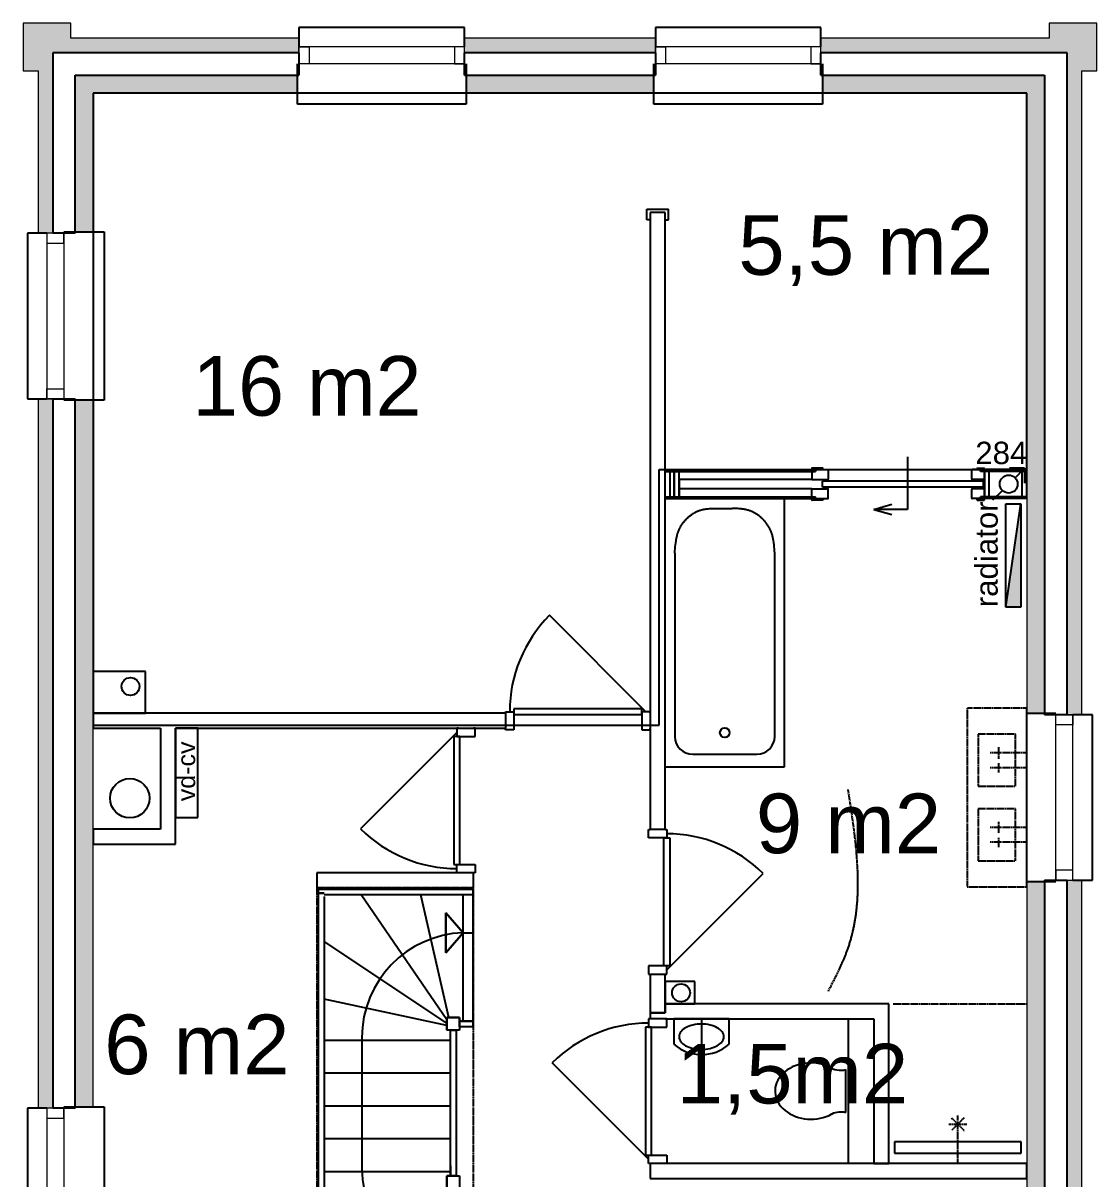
# Model space of a CAD drawing. Header units: millimetres. Extents: x 0 to 59350, y 0 to 29700.
# Drawn here: x 30046 to 31846, y 19600 to 21538 of the extents above; entities that cross this region are included whole.
import ezdxf

# ---------------------------------------------------------------- set-up
doc = ezdxf.new("R2010")
doc.units = ezdxf.units.MM
doc.linetypes.add('PUNKT2_S9', pattern=[1, 0, -1])
doc.linetypes.add('VERDECKT2_S2', pattern=[2.7, 2, -0.7])
doc.layers.add('LAYER1', color=1, linetype='Continuous', lineweight=18)
doc.layers.add('Standard', color=7, linetype='Continuous', lineweight=25)
for name, color, linetype in [('LAYER3', 1, 'Continuous'), ('LAYER4', 1, 'Continuous'), ('LAYER9', 1, 'Continuous')]:
    doc.layers.add(name, color=color, linetype=linetype)
doc.styles.add('ARIAL', font='arial.ttf')

msp = doc.modelspace()

# ---------------------------------------------------------------- hatches: boundary and pattern name
at = {"layer": 'Standard', "linetype": 'PUNKT2_S9', "lineweight": 18}
for points in [[(30046.1, 21538.3), (30046.1, 21458.3), (30071.1, 21458.3), (30071.1, 21538.3)], [(30126.1, 21538.3), (30071.1, 21538.3), (30071.1, 21513.3), (30126.1, 21513.3)], [(31821.1, 21538.3), (31766.1, 21538.3), (31766.1, 21513.3), (31821.1, 21513.3)], [(31846.1, 21458.3), (31846.1, 21538.3), (31821.1, 21538.3), (31821.1, 21458.3)]]:
    msp.add_hatch(color=59, dxfattribs=at).paths.add_polyline_path(points)
h = msp.add_hatch(color=59, dxfattribs=at)
h.paths.add_polyline_path([(30071.1, 20908.3), (30071.1, 19718.3), (30096.1, 19718.3), (30096.1, 20908.3)])
h.paths.add_polyline_path([(30071.1, 21513.3), (30071.1, 21185.8), (30096.1, 21185.8), (30096.1, 21513.3)])
h.paths.add_polyline_path([(30096.1, 18013.3), (30096.1, 18340.8), (30071.1, 18340.8), (30071.1, 18013.3)])
h.paths.add_polyline_path([(30071.1, 19440.8), (30071.1, 18618.3), (30096.1, 18618.3), (30096.1, 19440.8)])
h = msp.add_hatch(color=59, dxfattribs=at)
h.paths.add_polyline_path([(31821.1, 21513.3), (31383.6, 21513.3), (31383.6, 21488.3), (31796.1, 21488.3)])
h.paths.add_polyline_path([(30508.6, 21513.3), (30096.1, 21513.3), (30096.1, 21488.3), (30508.6, 21488.3)])
h.paths.add_polyline_path([(30786.1, 21488.3), (31106.1, 21488.3), (31106.1, 21513.3), (30786.1, 21513.3)])
h = msp.add_hatch(color=59, dxfattribs=at)
h.paths.add_polyline_path([(31821.1, 20378.3), (31821.1, 21513.3), (31796.1, 21488.3), (31796.1, 20378.3)])
h.paths.add_polyline_path([(31821.1, 19388.3), (31821.1, 20100.8), (31796.1, 20100.8), (31796.1, 19388.3)])
h.paths.add_polyline_path([(31821.1, 18340.8), (31796.1, 18340.8), (31796.1, 18038.3), (31821.1, 18013.3)])
h.paths.add_polyline_path([(31796.1, 19165.8), (31796.1, 18618.3), (31821.1, 18618.3), (31821.1, 19165.8)])
h = msp.add_hatch(color=9, dxfattribs=at)
h.paths.add_polyline_path([(30133.6, 20905.8), (30133.6, 19720.8), (30163.6, 19720.8), (30163.6, 20905.8)])
h.paths.add_polyline_path([(30133.6, 19438.3), (30133.6, 18620.8), (30163.6, 18620.8), (30163.6, 19438.3)])
h.paths.add_polyline_path([(30163.6, 18075.8), (30163.6, 18338.3), (30133.6, 18338.3), (30133.6, 18075.8)])
h.paths.add_polyline_path([(30133.6, 21188.3), (30163.6, 21188.3), (30163.6, 21450.8), (30133.6, 21450.8)])
h = msp.add_hatch(color=9, dxfattribs=at)
h.paths.add_polyline_path([(31758.6, 21450.8), (31386.1, 21450.8), (31386.1, 21420.8), (31728.6, 21420.8)])
h.paths.add_polyline_path([(31103.6, 21450.8), (30788.6, 21450.8), (30788.6, 21420.8), (31103.6, 21420.8)])
h.paths.add_polyline_path([(30506.1, 21450.8), (30163.6, 21450.8), (30163.6, 21420.8), (30506.1, 21420.8)])
h = msp.add_hatch(color=9, dxfattribs=at)
h.paths.add_polyline_path([(31758.6, 20380.8), (31758.6, 21450.8), (31728.6, 21420.8), (31728.6, 20380.8)])
h.paths.add_polyline_path([(31758.6, 18620.8), (31758.6, 19163.3), (31728.6, 19163.3), (31728.6, 18620.8)])
h.paths.add_polyline_path([(31728.6, 18105.8), (31758.6, 18075.8), (31758.6, 18338.3), (31728.6, 18338.3)])
h.paths.add_polyline_path([(31758.6, 20098.3), (31728.6, 20098.3), (31728.6, 19390.8), (31758.6, 19390.8)])
at = {"layer": 'Standard', "linetype": 'PUNKT2_S9', "lineweight": 25}
msp.add_hatch(color=8, dxfattribs=at).paths.add_polyline_path([(31693.4, 20558.7), (31718.4, 20558.7), (31718.4, 20732.1)])

# ---------------------------------------------------------------- linework, layer by layer
at = {"layer": 'LAYER1', "color": 1, "linetype": 'Continuous', "lineweight": -3}
for p, q in [((30756.5, 19866.5), (30612.8, 20076.3)), ((30759.7, 19870.4), (30712.9, 20076.3)), ((30783.6, 19864.5), (30783.6, 20076.3)), ((30799.9, 20076.3), (30799.9, 19864.5)), ((30754.9, 20046.2), (30754.9, 19979.3)), ((30783.6, 20012.7), (30754.9, 20046.2)), ((30754.9, 20046.2), (30783.6, 20012.7)), ((30754.9, 19979.3), (30754.9, 20046.2)), ((30754.9, 19979.3), (30783.6, 20012.7)), ((30783.6, 20012.7), (30754.9, 19979.3)), ((30756.5, 19861), (30550.6, 19998.1)), ((30756.5, 19857), (30550.6, 19901.4)), ((30760.4, 19870.4), (30756.5, 19870.4)), ((30756.5, 19870.4), (30756.5, 19857)), ((30766, 19870.4), (30756.5, 19870.4)), ((30756.5, 19870.4), (30756.5, 19861)), ((30769.9, 19870.4), (30756.5, 19870.4)), ((30756.5, 19870.4), (30756.5, 19866.5)), ((30777.8, 19870.4), (30759.7, 19870.4)), ((30777.8, 19864.5), (30777.8, 19870.4)), ((30756.5, 19867.2), (30756.5, 19849.2)), ((30793.6, 19864.5), (30777.8, 19864.5)), ((30799.9, 19864.5), (30783.6, 19864.5)), ((30762.4, 19832), (30550.6, 19832)), ((30614.1, 19837), (30614.1, 19617)), ((30762.4, 19777), (30550.6, 19777)), ((30762.4, 19722), (30550.6, 19722)), ((30762.4, 19667), (30550.6, 19667)), ((30762.4, 19622), (30762.4, 19604.9)), ((30762.4, 19612), (30550.6, 19612)), ((30756.5, 19604.9), (30756.5, 19586.8)), ((30762.4, 19604.9), (30756.5, 19604.9))]:
    msp.add_line(p, q, dxfattribs=at)
at = {"layer": 'LAYER3', "color": 3, "linetype": 'Continuous', "lineweight": -3}
for p, q in [((30541.1, 20079.3), (30541.1, 20085.8)), ((30541.1, 20085.8), (30799.9, 20085.8)), ((30799.9, 20085.8), (30799.9, 20076.3)), ((30550.6, 20079.3), (30541.1, 20079.3)), ((30541.1, 19374.8), (30541.1, 20079.3)), ((30541.1, 20079.3), (30550.6, 20079.3)), ((30799.9, 20076.3), (30550.6, 20076.3)), ((30550.6, 20073.3), (30550.6, 19374.8)), ((30762.4, 19604.9), (30762.4, 19849.2)), ((30762.4, 19849.2), (30771.9, 19849.2)), ((30771.9, 19849.2), (30771.9, 19604.9)), ((30777.8, 19855), (30777.8, 19864.5)), ((30777.8, 19864.5), (30799.9, 19864.5)), ((30799.9, 19855), (30777.8, 19855)), ((30799.9, 19864.5), (30799.9, 19855)), ((30771.9, 19604.9), (30762.4, 19604.9))]:
    msp.add_line(p, q, dxfattribs=at)
at = {"layer": 'LAYER4', "color": 4, "linetype": 'Continuous', "lineweight": -3}
for p, q in [((30756.5, 19849.2), (30756.5, 19870.4)), ((30756.5, 19870.4), (30777.8, 19870.4)), ((30777.8, 19870.4), (30777.8, 19849.2)), ((30777.8, 19849.2), (30756.5, 19849.2)), ((30756.5, 19583.7), (30756.5, 19604.9)), ((30756.5, 19604.9), (30777.8, 19604.9)), ((30777.8, 19604.9), (30777.8, 19583.7))]:
    msp.add_line(p, q, dxfattribs=at)
at = {"layer": 'LAYER9', "color": 8, "linetype": 'Continuous', "lineweight": -3}
msp.add_line((30783.6, 20012.7), (30799.9, 20012.7), dxfattribs=at)
for centre, start, end in [((30789.9, 19837), 92.0375, 180), ((30789.9, 19617), 180, 270)]:
    msp.add_arc(centre, 175.8, start, end, dxfattribs=at)
at = {"layer": 'Standard', "color": 36, "linetype": 'Continuous', "lineweight": 18}
for p, q in [((30046.1, 21538.3), (30046.1, 21458.3)), ((30071.1, 21538.3), (30046.1, 21538.3)), ((30126.1, 21538.3), (30071.1, 21538.3)), ((30126.1, 21513.3), (30126.1, 21538.3)), ((31821.1, 21538.3), (31766.1, 21538.3)), ((31766.1, 21538.3), (31766.1, 21513.3)), ((31846.1, 21538.3), (31821.1, 21538.3)), ((31846.1, 21458.3), (31846.1, 21538.3)), ((30508.6, 21513.3), (30126.1, 21513.3)), ((30508.6, 21513.3), (30508.6, 21498.3)), ((30508.6, 21498.3), (30508.6, 21488.3)), ((30786.1, 21498.3), (30786.1, 21513.3)), ((31106.1, 21513.3), (30786.1, 21513.3)), ((30786.1, 21488.3), (30786.1, 21498.3)), ((31106.1, 21513.3), (31106.1, 21498.3)), ((31106.1, 21498.3), (31106.1, 21488.3)), ((31383.6, 21498.3), (31383.6, 21513.3)), ((31766.1, 21513.3), (31383.6, 21513.3)), ((31383.6, 21488.3), (31383.6, 21498.3)), ((30096.1, 21185.8), (30096.1, 21488.3)), ((30096.1, 21488.3), (30104.9, 21488.3)), ((30104.9, 21488.3), (30508.6, 21488.3)), ((30786.1, 21488.3), (31106.1, 21488.3)), ((31383.6, 21488.3), (31796.1, 21488.3)), ((31796.1, 21488.3), (31796.1, 20378.3)), ((30046.1, 21458.3), (30071.1, 21458.3)), ((30071.1, 21458.3), (30071.1, 21185.8)), ((31821.1, 20378.3), (31821.1, 21458.3)), ((31821.1, 21458.3), (31846.1, 21458.3)), ((30086.1, 21185.8), (30071.1, 21185.8)), ((30096.1, 21185.8), (30086.1, 21185.8)), ((30071.1, 20908.3), (30086.1, 20908.3)), ((30071.1, 20908.3), (30071.1, 19718.3)), ((30086.1, 20908.3), (30096.1, 20908.3)), ((30096.1, 19718.3), (30096.1, 20908.3)), ((31806.1, 20378.3), (31796.1, 20378.3)), ((31821.1, 20378.3), (31806.1, 20378.3)), ((31796.1, 20100.8), (31806.1, 20100.8)), ((31796.1, 20100.8), (31796.1, 19388.3)), ((31806.1, 20100.8), (31821.1, 20100.8)), ((31821.1, 19388.3), (31821.1, 20100.8)), ((30086.1, 19718.3), (30071.1, 19718.3)), ((30096.1, 19718.3), (30086.1, 19718.3))]:
    msp.add_line(p, q, dxfattribs=at)
at = {"layer": 'Standard', "color": 117, "linetype": 'Continuous', "lineweight": -3}
for p, q in [((30786.1, 21530.8), (30508.6, 21530.8)), ((30508.6, 21530.8), (30508.6, 21498.3)), ((30786.1, 21498.3), (30786.1, 21530.8)), ((31383.6, 21530.8), (31106.1, 21530.8)), ((31106.1, 21530.8), (31106.1, 21498.3)), ((31383.6, 21498.3), (31383.6, 21530.8)), ((30053.6, 21185.8), (30053.6, 20908.3)), ((30086.1, 21185.8), (30053.6, 21185.8)), ((30053.6, 20908.3), (30086.1, 20908.3)), ((31838.6, 20378.3), (31806.1, 20378.3)), ((31838.6, 20100.8), (31838.6, 20378.3)), ((31806.1, 20100.8), (31838.6, 20100.8)), ((30053.6, 19718.3), (30053.6, 19440.8)), ((30086.1, 19718.3), (30053.6, 19718.3))]:
    msp.add_line(p, q, dxfattribs=at)
at = {"layer": 'Standard', "color": 2, "linetype": 'Continuous', "lineweight": 18}
for p, q in [((30508.6, 21498.3), (30525.4, 21498.3)), ((30508.6, 21469.8), (30508.6, 21498.3)), ((30786.1, 21498.3), (30508.6, 21498.3)), ((30525.4, 21498.3), (30525.4, 21469.8)), ((30786.1, 21498.3), (30769.4, 21498.3)), ((30769.4, 21498.3), (30769.4, 21469.8)), ((30786.1, 21469.8), (30786.1, 21498.3)), ((31106.1, 21498.3), (31122.9, 21498.3)), ((31106.1, 21469.8), (31106.1, 21498.3)), ((31383.6, 21498.3), (31106.1, 21498.3)), ((31122.9, 21498.3), (31122.9, 21469.8)), ((31383.6, 21498.3), (31366.9, 21498.3)), ((31366.9, 21498.3), (31366.9, 21469.8)), ((31383.6, 21469.8), (31383.6, 21498.3)), ((30525.4, 21469.8), (30508.6, 21469.8)), ((30786.1, 21469.8), (30508.6, 21469.8)), ((30769.4, 21469.8), (30786.1, 21469.8)), ((31122.9, 21469.8), (31106.1, 21469.8)), ((31383.6, 21469.8), (31106.1, 21469.8)), ((31366.9, 21469.8), (31383.6, 21469.8)), ((30086.1, 21185.8), (30086.1, 21169)), ((30114.6, 21185.8), (30086.1, 21185.8)), ((30086.1, 21185.8), (30086.1, 20908.3)), ((30086.1, 21169), (30114.6, 21169)), ((30114.6, 21169), (30114.6, 21185.8)), ((30114.6, 21185.8), (30114.6, 20908.3)), ((30086.1, 20908.3), (30086.1, 20925)), ((30086.1, 20925), (30114.6, 20925)), ((30114.6, 20925), (30114.6, 20908.3)), ((30114.6, 20908.3), (30086.1, 20908.3)), ((31777.6, 20361.5), (31777.6, 20378.3)), ((31777.6, 20378.3), (31806.1, 20378.3)), ((31777.6, 20100.8), (31777.6, 20378.3)), ((31806.1, 20378.3), (31806.1, 20361.5)), ((31806.1, 20100.8), (31806.1, 20378.3)), ((31806.1, 20361.5), (31777.6, 20361.5)), ((31806.1, 20117.5), (31777.6, 20117.5)), ((31777.6, 20117.5), (31777.6, 20100.8)), ((31806.1, 20100.8), (31806.1, 20117.5)), ((31777.6, 20100.8), (31806.1, 20100.8)), ((30086.1, 19718.3), (30086.1, 19701.5)), ((30114.6, 19718.3), (30086.1, 19718.3)), ((30086.1, 19718.3), (30086.1, 19440.8)), ((30114.6, 19701.5), (30114.6, 19718.3)), ((30114.6, 19718.3), (30114.6, 19440.8)), ((30086.1, 19701.5), (30114.6, 19701.5))]:
    msp.add_line(p, q, dxfattribs=at)
at = {"layer": 'Standard', "color": 7, "linetype": 'Continuous', "lineweight": -3}
for p, q in [((30096.1, 21488.3), (30096.1, 21185.8)), ((30104.9, 21488.3), (30096.1, 21488.3)), ((30508.6, 21488.3), (30104.9, 21488.3)), ((30508.6, 21488.3), (30508.6, 21479.5)), ((31106.1, 21488.3), (30786.1, 21488.3)), ((30786.1, 21479.5), (30786.1, 21488.3)), ((31106.1, 21488.3), (31106.1, 21479.5)), ((31796.1, 21488.3), (31383.6, 21488.3)), ((31383.6, 21479.5), (31383.6, 21488.3)), ((31796.1, 20378.3), (31796.1, 21488.3)), ((30163.6, 21420.8), (30163.6, 20361)), ((31203.6, 21420.8), (30163.6, 21420.8)), ((31728.6, 21420.8), (31203.6, 21420.8)), ((31728.6, 20789.5), (31728.6, 21420.8)), ((31091.8, 21208.3), (31091.8, 21226.3)), ((31091.8, 21226.3), (31127.8, 21226.3)), ((31127.8, 21208.3), (31127.8, 21226.3)), ((31097.3, 21208.3), (31091.8, 21208.3)), ((31122.3, 21208.3), (31127.8, 21208.3)), ((30104.9, 21185.8), (30096.1, 21185.8)), ((30096.1, 20908.3), (30096.1, 19718.3)), ((30096.1, 20908.3), (30104.9, 20908.3)), ((31112.3, 20361), (31112.3, 20789.5)), ((31112.3, 20789.5), (31728.6, 20789.5)), ((31724.8, 20791.7), (31699.8, 20791.7)), ((31708.9, 20775.8), (31724.8, 20791.7)), ((31724.8, 20791.7), (31724.8, 20766.7)), ((31671.8, 20738.7), (31687.7, 20754.6)), ((31693.4, 20732.1), (31718.4, 20732.1)), ((31693.4, 20558.7), (31693.4, 20732.1)), ((31693.4, 20558.7), (31718.4, 20732.1)), ((31718.4, 20732.1), (31718.4, 20558.7)), ((31718.4, 20558.7), (31693.4, 20558.7)), ((31090.3, 20383.5), (30928.8, 20545.1)), ((30251.1, 20450.8), (30163.6, 20450.8)), ((30163.6, 20450.8), (30163.6, 20380.8)), ((30251.1, 20380.8), (30251.1, 20450.8)), ((30163.6, 20380.8), (30251.1, 20380.8)), ((31796.1, 20378.3), (31787.4, 20378.3)), ((30163.6, 20361), (31112.3, 20361)), ((30339.1, 20355.8), (30301.6, 20355.8)), ((30301.6, 20355.8), (30301.6, 20205.8)), ((30339.1, 20205.8), (30339.1, 20355.8)), ((30773.4, 20348.8), (30611.8, 20187.2)), ((30301.6, 20205.8), (30339.1, 20205.8)), ((31125.1, 19950.3), (31286.7, 20111.9)), ((31787.4, 20100.8), (31796.1, 20100.8)), ((31796.1, 19388.3), (31796.1, 20100.8)), ((31122.3, 19930.8), (31122.3, 19893.3)), ((31172.3, 19930.8), (31122.3, 19930.8)), ((31172.3, 19893.3), (31172.3, 19930.8)), ((31122.3, 19893.3), (31172.3, 19893.3)), ((31429.8, 19868.3), (31472.3, 19868.3)), ((31094.6, 19632.8), (30933, 19794.4)), ((30104.9, 19718.3), (30096.1, 19718.3)), ((31719.3, 19662), (31506.8, 19662)), ((31506.8, 19662), (31506.8, 19643.3)), ((31719.3, 19643.3), (31719.3, 19662)), ((31506.8, 19643.3), (31719.3, 19643.3))]:
    msp.add_line(p, q, dxfattribs=at)
at = {"layer": 'Standard', "color": 51, "linetype": 'Continuous', "lineweight": -3}
for p, q in [((30508.6, 21479.5), (30508.6, 21469.8)), ((30786.1, 21469.8), (30786.1, 21479.5)), ((31106.1, 21479.5), (31106.1, 21469.8)), ((31383.6, 21469.8), (31383.6, 21479.5)), ((30506.1, 21420.8), (30506.1, 21469.8)), ((30508.6, 21469.8), (30508.6, 21450.8)), ((30786.1, 21450.8), (30786.1, 21469.8)), ((30788.6, 21469.8), (30788.6, 21420.8)), ((31103.6, 21420.8), (31103.6, 21469.8)), ((31106.1, 21469.8), (31106.1, 21450.8)), ((31383.6, 21450.8), (31383.6, 21469.8)), ((31386.1, 21469.8), (31386.1, 21420.8)), ((30133.6, 21450.8), (30506.1, 21450.8)), ((30133.6, 21188.3), (30133.6, 21450.8)), ((30506.1, 21450.8), (30508.6, 21450.8)), ((30786.1, 21450.8), (30788.6, 21450.8)), ((30788.6, 21450.8), (31103.6, 21450.8)), ((31103.6, 21450.8), (31106.1, 21450.8)), ((31383.6, 21450.8), (31386.1, 21450.8)), ((31386.1, 21450.8), (31758.6, 21450.8)), ((31758.6, 21450.8), (31758.6, 20380.8)), ((30506.1, 21402.3), (30506.1, 21420.8)), ((30788.6, 21420.8), (30788.6, 21402.3)), ((31103.6, 21402.3), (31103.6, 21420.8)), ((31386.1, 21420.8), (31386.1, 21402.3)), ((30788.6, 21402.3), (30506.1, 21402.3)), ((31386.1, 21402.3), (31103.6, 21402.3)), ((30114.6, 21188.3), (30163.6, 21188.3)), ((30133.6, 21185.8), (30133.6, 21188.3)), ((30163.6, 21188.3), (30182.1, 21188.3)), ((30182.1, 21188.3), (30182.1, 20905.8)), ((30114.6, 21185.8), (30104.9, 21185.8)), ((30133.6, 21185.8), (30114.6, 21185.8)), ((30104.9, 20908.3), (30114.6, 20908.3)), ((30114.6, 20908.3), (30133.6, 20908.3)), ((30163.6, 20905.8), (30114.6, 20905.8)), ((30133.6, 20905.8), (30133.6, 20908.3)), ((30133.6, 19720.8), (30133.6, 20905.8)), ((30182.1, 20905.8), (30163.6, 20905.8)), ((31728.6, 20380.8), (31777.6, 20380.8)), ((31728.6, 20098.3), (31728.6, 20380.8)), ((31758.6, 20380.8), (31758.6, 20378.3)), ((31777.6, 20378.3), (31758.6, 20378.3)), ((31787.4, 20378.3), (31777.6, 20378.3)), ((31777.6, 20098.3), (31728.6, 20098.3)), ((31758.6, 20100.8), (31777.6, 20100.8)), ((31758.6, 20100.8), (31758.6, 20098.3)), ((31758.6, 20098.3), (31758.6, 19390.8)), ((31777.6, 20100.8), (31787.4, 20100.8)), ((30114.6, 19718.3), (30104.9, 19718.3)), ((30114.6, 19720.8), (30163.6, 19720.8)), ((30133.6, 19718.3), (30114.6, 19718.3)), ((30133.6, 19718.3), (30133.6, 19720.8)), ((30163.6, 19720.8), (30182.1, 19720.8)), ((30182.1, 19720.8), (30182.1, 19438.3))]:
    msp.add_line(p, q, dxfattribs=at)
at = {"layer": 'Standard', "color": 253, "linetype": 'Continuous', "lineweight": 18}
for p, q in [((30133.6, 21450.8), (30133.6, 21188.3)), ((30163.6, 21450.8), (30133.6, 21450.8)), ((30506.1, 21450.8), (30163.6, 21450.8)), ((30506.1, 21450.8), (30506.1, 21420.8)), ((31103.6, 21450.8), (30788.6, 21450.8)), ((30788.6, 21420.8), (30788.6, 21450.8)), ((31103.6, 21450.8), (31103.6, 21420.8)), ((31758.6, 21450.8), (31386.1, 21450.8)), ((31386.1, 21420.8), (31386.1, 21450.8)), ((31758.6, 20380.8), (31758.6, 21450.8)), ((30163.6, 21420.8), (30506.1, 21420.8)), ((30163.6, 21188.3), (30163.6, 21420.8)), ((30788.6, 21420.8), (31103.6, 21420.8)), ((31386.1, 21420.8), (31728.6, 21420.8)), ((31728.6, 21420.8), (31728.6, 20380.8)), ((30163.6, 21188.3), (30133.6, 21188.3)), ((30133.6, 20905.8), (30133.6, 19720.8)), ((30133.6, 20905.8), (30163.6, 20905.8)), ((30163.6, 20380.8), (30163.6, 20905.8)), ((30163.6, 20355.8), (30163.6, 20380.8)), ((31758.6, 20380.8), (31728.6, 20380.8)), ((30163.6, 20186.5), (30163.6, 20355.8)), ((30163.6, 20161.5), (30163.6, 20186.5)), ((30163.6, 19720.8), (30163.6, 20161.5)), ((31728.6, 20098.3), (31728.6, 19625.8)), ((31728.6, 20098.3), (31758.6, 20098.3)), ((31758.6, 19390.8), (31758.6, 20098.3)), ((30163.6, 19720.8), (30133.6, 19720.8)), ((31728.6, 19625.8), (31728.6, 19600.8)), ((31728.6, 19600.8), (31728.6, 19390.8))]:
    msp.add_line(p, q, dxfattribs=at)
at = {"layer": 'Standard', "color": 255, "linetype": 'Continuous', "lineweight": -3}
for p, q in [((31122.3, 21220.8), (31097.3, 21220.8)), ((31097.3, 21220.8), (31097.3, 20380.8)), ((31122.3, 20185.8), (31122.3, 21220.8)), ((30854.8, 20380.8), (30163.6, 20380.8)), ((30163.6, 20380.8), (30163.6, 20355.8)), ((30854.8, 20380.8), (30854.8, 20368.3)), ((31097.3, 20380.8), (31097.3, 20355.8)), ((30163.6, 20355.8), (30276.6, 20355.8)), ((30276.6, 20355.8), (30276.6, 20186.5)), ((30301.6, 20161.5), (30301.6, 20355.8)), ((30301.6, 20355.8), (30776.1, 20355.8)), ((30776.1, 20355.8), (30801.1, 20355.8)), ((30801.1, 20355.8), (30854.8, 20355.8)), ((30854.8, 20368.3), (30854.8, 20355.8)), ((31097.3, 20355.8), (31097.3, 20185.8)), ((30276.6, 20186.5), (30163.6, 20186.5)), ((30163.6, 20186.5), (30163.6, 20161.5)), ((31109.8, 20185.8), (31097.3, 20185.8)), ((31122.3, 20185.8), (31109.8, 20185.8)), ((30163.6, 20161.5), (30276.6, 20161.5)), ((30276.6, 20161.5), (30301.6, 20161.5)), ((30776.1, 20113.3), (30538.6, 20113.3)), ((30538.6, 20113.3), (30538.6, 20088.3)), ((30801.1, 20113.3), (30776.1, 20113.3)), ((30801.1, 20088.3), (30801.1, 20113.3)), ((30538.6, 20088.3), (30801.1, 20088.3)), ((31097.3, 19943.3), (31109.8, 19943.3)), ((31097.3, 19943.3), (31097.3, 19878.3)), ((31109.8, 19943.3), (31122.3, 19943.3)), ((31122.3, 19878.3), (31122.3, 19943.3)), ((31497.4, 19893.3), (31122.3, 19893.3)), ((31122.3, 19893.3), (31122.3, 19878.3)), ((31497.4, 19868.3), (31497.4, 19893.3)), ((31097.3, 19878.3), (31097.3, 19868.3)), ((31122.3, 19878.3), (31097.3, 19878.3)), ((31097.3, 19878.3), (31122.3, 19878.3)), ((31109.8, 19868.3), (31097.3, 19868.3)), ((31122.3, 19868.3), (31109.8, 19868.3)), ((31122.3, 19868.3), (31472.4, 19868.3)), ((31472.4, 19868.3), (31472.4, 19625.8)), ((31497.4, 19625.8), (31497.4, 19868.3)), ((31122.3, 19625.8), (31097.3, 19625.8)), ((31097.3, 19625.8), (31097.3, 19600.8)), ((31728.6, 19625.8), (31122.3, 19625.8)), ((31472.4, 19625.8), (31497.4, 19625.8)), ((31728.6, 19600.8), (31728.6, 19625.8)), ((31097.3, 19600.8), (31728.6, 19600.8))]:
    msp.add_line(p, q, dxfattribs=at)
at = {"layer": 'Standard', "color": 1, "linetype": 'Continuous', "lineweight": -3}
for p, q in [((31528.6, 20810.7), (31528.6, 20722.7)), ((31472.4, 20722.7), (31502.7, 20731.3)), ((31528.6, 20722.7), (31472.4, 20722.7)), ((31472.4, 20722.7), (31502.7, 20714))]:
    msp.add_line(p, q, dxfattribs=at)
at = {"layer": 'Standard', "color": 30, "linetype": 'Continuous', "lineweight": -3}
for p, q in [((31122.3, 20740.8), (31122.3, 20789.5)), ((31122.3, 20789.5), (31368.1, 20789.5)), ((31122.3, 20786.4), (31374.6, 20786.4)), ((31130.3, 20786.4), (31130.3, 20743.9)), ((31137.8, 20786.4), (31137.8, 20743.9)), ((31137.8, 20743.9), (31137.8, 20786.4)), ((31145.8, 20743.9), (31145.8, 20786.4)), ((31368.3, 20791.4), (31368.3, 20789.5)), ((31368.3, 20789.5), (31395.2, 20789.5)), ((31368.3, 20786.4), (31368.3, 20772.9)), ((31386.5, 20792), (31369, 20792)), ((31374.6, 20789.5), (31374.6, 20786.4)), ((31387.1, 20789.5), (31387.1, 20791.4)), ((31395.8, 20788.9), (31395.8, 20773.4)), ((31395.8, 20788.9), (31395.8, 20773.5)), ((31636.3, 20773.4), (31636.3, 20788.9)), ((31651.5, 20789.5), (31637, 20789.5)), ((31645.1, 20789.5), (31645.1, 20791.4)), ((31645.7, 20792), (31657, 20792)), ((31651.3, 20786.4), (31651.3, 20789.5)), ((31728.6, 20789.5), (31651.3, 20789.5)), ((31728.6, 20786.4), (31651.3, 20786.4)), ((31657.6, 20791.4), (31657.6, 20789.5)), ((31657.6, 20772.8), (31657.6, 20786.4)), ((31657.6, 20743.9), (31657.6, 20786.4)), ((31657.6, 20786.4), (31657.6, 20743.9)), ((31665.6, 20743.9), (31665.6, 20786.4)), ((31720.6, 20786.4), (31720.6, 20743.9)), ((31728.6, 20740.8), (31728.6, 20789.5)), ((31122.3, 20743.9), (31122.3, 20771)), ((31137.8, 20743.9), (31137.8, 20771)), ((31368.3, 20772.9), (31145.8, 20772.9)), ((31145.8, 20771), (31145.8, 20743.9)), ((31368.3, 20772.9), (31395.2, 20772.9)), ((31656.3, 20770.2), (31386.3, 20770.2)), ((31386.3, 20760.2), (31386.3, 20770.2)), ((31656.3, 20760.2), (31386.3, 20760.2)), ((31657.6, 20772.8), (31637, 20772.8)), ((31656.3, 20760.2), (31656.3, 20770.2)), ((31656.3, 20760.2), (31656.3, 20770.2)), ((31122.3, 20743.9), (31374.6, 20743.9)), ((31122.3, 20740.8), (31368.1, 20740.8)), ((31368.3, 20757.4), (31145.8, 20757.4)), ((31368.3, 20757.4), (31395.2, 20757.4)), ((31368.3, 20743.9), (31368.3, 20757.4)), ((31368.3, 20740.8), (31395.2, 20740.8)), ((31368.3, 20738.9), (31368.3, 20740.8)), ((31374.6, 20740.8), (31374.6, 20743.9)), ((31387.1, 20740.8), (31387.1, 20738.9)), ((31395.8, 20741.4), (31395.8, 20756.9)), ((31395.8, 20741.4), (31395.8, 20756.8)), ((31636.3, 20741.4), (31636.3, 20756.9)), ((31657.6, 20757.5), (31637, 20757.5)), ((31651.5, 20740.8), (31637, 20740.8)), ((31645.1, 20740.8), (31645.1, 20738.9)), ((31651.3, 20740.8), (31651.3, 20743.9)), ((31728.6, 20743.9), (31651.3, 20743.9)), ((31728.6, 20740.8), (31651.3, 20740.8)), ((31657.6, 20743.9), (31657.6, 20757.5)), ((31657.6, 20738.9), (31657.6, 20740.8)), ((31386.5, 20738.3), (31369, 20738.3)), ((31645.7, 20738.3), (31657, 20738.3))]:
    msp.add_line(p, q, dxfattribs=at)
at = {"layer": 'Standard', "color": 5, "linetype": 'Continuous', "lineweight": -3}
for p, q in [((31322.3, 20740.8), (31122.3, 20740.8)), ((31122.3, 20290.8), (31122.3, 20740.8)), ((31322.3, 20290.8), (31322.3, 20740.8)), ((31180.3, 20721.2), (31181.1, 20721.4)), ((31181.1, 20721.4), (31182, 20721.7)), ((31182, 20721.7), (31182.9, 20722)), ((31182.9, 20722), (31183.7, 20722.2)), ((31183.7, 20722.2), (31184.6, 20722.4)), ((31184.6, 20722.4), (31185.5, 20722.6)), ((31185.5, 20722.6), (31186.3, 20722.8)), ((31186.3, 20722.8), (31187.2, 20723)), ((31187.2, 20723), (31188.1, 20723.1)), ((31188.1, 20723.1), (31189, 20723.3)), ((31189, 20723.3), (31189.9, 20723.4)), ((31189.9, 20723.4), (31190.8, 20723.5)), ((31190.8, 20723.5), (31191.6, 20723.6)), ((31191.6, 20723.6), (31192.5, 20723.8)), ((31192.5, 20723.8), (31193.4, 20723.9)), ((31193.4, 20723.9), (31194.3, 20723.9)), ((31194.3, 20723.9), (31196.9, 20724.1)), ((31196.9, 20724.1), (31199.5, 20724.3)), ((31199.5, 20724.3), (31202.1, 20724.4)), ((31202.1, 20724.4), (31204.6, 20724.5)), ((31204.6, 20724.5), (31207.2, 20724.5)), ((31207.2, 20724.5), (31209.8, 20724.5)), ((31209.8, 20724.5), (31234.8, 20724.5)), ((31237.2, 20724.5), (31234.8, 20724.5)), ((31239.6, 20724.3), (31237.2, 20724.5)), ((31241.9, 20724.2), (31239.6, 20724.3)), ((31244.3, 20724.1), (31241.9, 20724.2)), ((31246.6, 20723.9), (31244.3, 20724.1)), ((31249, 20723.7), (31246.6, 20723.9)), ((31249.9, 20723.6), (31249, 20723.7)), ((31250.9, 20723.4), (31249.9, 20723.6)), ((31251.8, 20723.3), (31250.9, 20723.4)), ((31252.7, 20723.2), (31251.8, 20723.3)), ((31253.6, 20723), (31252.7, 20723.2)), ((31254.6, 20722.9), (31253.6, 20723)), ((31255.5, 20722.7), (31254.6, 20722.9)), ((31256.4, 20722.5), (31255.5, 20722.7)), ((31257.3, 20722.3), (31256.4, 20722.5)), ((31258.2, 20722.1), (31257.3, 20722.3)), ((31259.1, 20721.9), (31258.2, 20722.1)), ((31260, 20721.7), (31259.1, 20721.9)), ((31260.9, 20721.4), (31260, 20721.7)), ((31261.8, 20721.2), (31260.9, 20721.4)), ((31153.3, 20701.1), (31154, 20701.9)), ((31154, 20701.9), (31154.6, 20702.7)), ((31154.6, 20702.7), (31155.3, 20703.5)), ((31155.3, 20703.5), (31155.9, 20704.3)), ((31155.9, 20704.3), (31156.6, 20705.1)), ((31156.6, 20705.1), (31157.3, 20705.8)), ((31157.3, 20705.8), (31158, 20706.5)), ((31158, 20706.5), (31158.7, 20707.3)), ((31158.7, 20707.3), (31159.4, 20708)), ((31159.4, 20708), (31160.1, 20708.7)), ((31160.1, 20708.7), (31160.9, 20709.4)), ((31160.9, 20709.4), (31161.6, 20710.1)), ((31161.6, 20710.1), (31162.4, 20710.8)), ((31162.4, 20710.8), (31163.2, 20711.4)), ((31163.2, 20711.4), (31163.9, 20712.1)), ((31163.9, 20712.1), (31164.7, 20712.7)), ((31164.7, 20712.7), (31165.5, 20713.3)), ((31165.5, 20713.3), (31166.4, 20713.9)), ((31166.4, 20713.9), (31167.2, 20714.5)), ((31167.2, 20714.5), (31168, 20715)), ((31168, 20715), (31168.8, 20715.6)), ((31168.8, 20715.6), (31169.7, 20716.1)), ((31169.7, 20716.1), (31170.5, 20716.7)), ((31170.5, 20716.7), (31171.4, 20717.2)), ((31171.4, 20717.2), (31172.3, 20717.6)), ((31172.3, 20717.6), (31173.1, 20718.1)), ((31173.1, 20718.1), (31174, 20718.6)), ((31174, 20718.6), (31174.9, 20719)), ((31174.9, 20719), (31175.8, 20719.4)), ((31175.8, 20719.4), (31176.7, 20719.8)), ((31176.7, 20719.8), (31177.6, 20720.2)), ((31177.6, 20720.2), (31178.5, 20720.5)), ((31178.5, 20720.5), (31179.5, 20720.9)), ((31179.5, 20720.9), (31180.3, 20721.2)), ((31262.7, 20720.9), (31261.8, 20721.2)), ((31263.8, 20720.5), (31262.7, 20720.9)), ((31264.8, 20720.2), (31263.8, 20720.5)), ((31265.8, 20719.8), (31264.8, 20720.2)), ((31266.8, 20719.4), (31265.8, 20719.8)), ((31267.8, 20719), (31266.8, 20719.4)), ((31268.8, 20718.5), (31267.8, 20719)), ((31269.8, 20718), (31268.8, 20718.5)), ((31270.7, 20717.6), (31269.8, 20718)), ((31271.7, 20717.1), (31270.7, 20717.6)), ((31272.7, 20716.5), (31271.7, 20717.1)), ((31273.6, 20716), (31272.7, 20716.5)), ((31274.6, 20715.4), (31273.6, 20716)), ((31275.5, 20714.8), (31274.6, 20715.4)), ((31276.4, 20714.2), (31275.5, 20714.8)), ((31277.3, 20713.6), (31276.4, 20714.2)), ((31278.3, 20713), (31277.3, 20713.6)), ((31279.1, 20712.4), (31278.3, 20713)), ((31280, 20711.7), (31279.1, 20712.4)), ((31280.9, 20711), (31280, 20711.7)), ((31281.8, 20710.3), (31280.9, 20711)), ((31282.6, 20709.6), (31281.8, 20710.3)), ((31283.5, 20708.9), (31282.6, 20709.6)), ((31284.2, 20708.2), (31283.5, 20708.9)), ((31285, 20707.5), (31284.2, 20708.2)), ((31285.7, 20706.8), (31285, 20707.5)), ((31286.4, 20706.1), (31285.7, 20706.8)), ((31287.2, 20705.4), (31286.4, 20706.1)), ((31287.9, 20704.7), (31287.2, 20705.4)), ((31288.5, 20703.9), (31287.9, 20704.7)), ((31289.2, 20703.2), (31288.5, 20703.9)), ((31289.9, 20702.4), (31289.2, 20703.2)), ((31290.5, 20701.6), (31289.9, 20702.4)), ((31143.4, 20681.7), (31143.7, 20682.7)), ((31143.7, 20682.7), (31144, 20683.6)), ((31144, 20683.6), (31144.3, 20684.5)), ((31144.3, 20684.5), (31144.6, 20685.4)), ((31144.6, 20685.4), (31145, 20686.3)), ((31145, 20686.3), (31145.4, 20687.3)), ((31145.4, 20687.3), (31145.7, 20688.2)), ((31145.7, 20688.2), (31146.1, 20689.1)), ((31146.1, 20689.1), (31146.6, 20690)), ((31146.6, 20690), (31147, 20690.9)), ((31147, 20690.9), (31147.4, 20691.8)), ((31147.4, 20691.8), (31147.9, 20692.6)), ((31147.9, 20692.6), (31148.4, 20693.5)), ((31148.4, 20693.5), (31148.9, 20694.4)), ((31148.9, 20694.4), (31149.4, 20695.3)), ((31149.4, 20695.3), (31149.9, 20696.1)), ((31149.9, 20696.1), (31150.4, 20697)), ((31150.4, 20697), (31151, 20697.8)), ((31151, 20697.8), (31151.6, 20698.7)), ((31151.6, 20698.7), (31152.1, 20699.5)), ((31152.1, 20699.5), (31152.7, 20700.3)), ((31152.7, 20700.3), (31153.3, 20701.1)), ((31291.2, 20700.9), (31290.5, 20701.6)), ((31291.8, 20700.1), (31291.2, 20700.9)), ((31292.4, 20699.3), (31291.8, 20700.1)), ((31293, 20698.5), (31292.4, 20699.3)), ((31293.6, 20697.6), (31293, 20698.5)), ((31294.2, 20696.8), (31293.6, 20697.6)), ((31294.7, 20696), (31294.2, 20696.8)), ((31295.3, 20695.1), (31294.7, 20696)), ((31295.8, 20694.3), (31295.3, 20695.1)), ((31296.3, 20693.5), (31295.8, 20694.3)), ((31296.8, 20692.6), (31296.3, 20693.5)), ((31297.2, 20691.7), (31296.8, 20692.6)), ((31297.7, 20690.9), (31297.2, 20691.7)), ((31298.1, 20690), (31297.7, 20690.9)), ((31298.5, 20689.1), (31298.1, 20690)), ((31298.9, 20688.3), (31298.5, 20689.1)), ((31299.3, 20687.4), (31298.9, 20688.3)), ((31299.7, 20686.6), (31299.3, 20687.4)), ((31300, 20685.7), (31299.7, 20686.6)), ((31300.3, 20684.8), (31300, 20685.7)), ((31300.7, 20684), (31300.3, 20684.8)), ((31301, 20683.1), (31300.7, 20684)), ((31301.3, 20682.2), (31301, 20683.1)), ((31139.4, 20660), (31139.8, 20663.4)), ((31139.8, 20663.4), (31140.2, 20666.9)), ((31140.2, 20666.9), (31140.8, 20670.3)), ((31140.8, 20670.3), (31140.9, 20671.2)), ((31140.9, 20671.2), (31141.1, 20672.2)), ((31141.1, 20672.2), (31141.3, 20673.2)), ((31141.3, 20673.2), (31141.5, 20674.1)), ((31141.5, 20674.1), (31141.7, 20675.1)), ((31141.7, 20675.1), (31141.9, 20676)), ((31141.9, 20676), (31142.1, 20677)), ((31142.1, 20677), (31142.3, 20678)), ((31142.3, 20678), (31142.6, 20678.9)), ((31142.6, 20678.9), (31142.8, 20679.8)), ((31142.8, 20679.8), (31143.1, 20680.8)), ((31143.1, 20680.8), (31143.4, 20681.7)), ((31301.5, 20681.3), (31301.3, 20682.2)), ((31301.8, 20680.4), (31301.5, 20681.3)), ((31302.1, 20679.5), (31301.8, 20680.4)), ((31302.3, 20678.6), (31302.1, 20679.5)), ((31302.5, 20677.7), (31302.3, 20678.6)), ((31302.8, 20676.8), (31302.5, 20677.7)), ((31303, 20675.9), (31302.8, 20676.8)), ((31303.2, 20675), (31303, 20675.9)), ((31303.4, 20674.1), (31303.2, 20675)), ((31303.5, 20673.2), (31303.4, 20674.1)), ((31303.7, 20672.2), (31303.5, 20673.2)), ((31303.9, 20671.3), (31303.7, 20672.2)), ((31304, 20670.4), (31303.9, 20671.3)), ((31304.5, 20667), (31304, 20670.4)), ((31305, 20663.5), (31304.5, 20667)), ((31305.3, 20660), (31305, 20663.5)), ((31138.6, 20649.5), (31138.9, 20653)), ((31138.6, 20649.5), (31138.6, 20342)), ((31138.9, 20653), (31139.1, 20656.5)), ((31139.1, 20656.5), (31139.4, 20660)), ((31305.6, 20656.6), (31305.3, 20660)), ((31305.9, 20653.1), (31305.6, 20656.6)), ((31306.1, 20649.5), (31305.9, 20653.1)), ((31306.1, 20342), (31306.1, 20649.5)), ((31168.6, 20312), (31276.1, 20312)), ((31122.3, 20290.8), (31322.3, 20290.8)), ((31137, 19868.3), (31137, 19825.8)), ((31229.5, 19825.8), (31229.5, 19868.3)), ((31429.8, 19625.8), (31429.8, 19868.3)), ((31425.1, 19711), (31425.1, 19783.1))]:
    msp.add_line(p, q, dxfattribs=at)
at = {"layer": 'Standard', "color": 131, "linetype": 'Continuous', "lineweight": 25}
for p, q in [((30854.8, 20380.8), (30854.8, 20383.5)), ((30854.8, 20383.5), (30868.8, 20383.5)), ((31083.3, 20388.5), (30868.8, 20388.5)), ((30868.8, 20388.5), (30868.8, 20378.5)), ((30868.8, 20383.5), (30868.8, 20353)), ((30868.8, 20378.5), (31083.3, 20378.5)), ((31083.3, 20378.5), (31083.3, 20388.5)), ((31097.3, 20383.5), (31083.3, 20383.5)), ((31083.3, 20383.5), (31083.3, 20353)), ((31097.3, 20380.8), (31097.3, 20383.5)), ((30776.1, 20355.8), (30773.4, 20355.8)), ((30773.4, 20355.8), (30773.4, 20341.8)), ((30803.9, 20355.8), (30801.1, 20355.8)), ((30803.9, 20341.8), (30803.9, 20355.8)), ((30854.8, 20353), (30854.8, 20355.8)), ((30868.8, 20353), (30854.8, 20353)), ((31083.3, 20353), (31097.3, 20353)), ((31097.3, 20353), (31097.3, 20355.8)), ((30768.4, 20341.8), (30768.4, 20127.3)), ((30778.4, 20341.8), (30768.4, 20341.8)), ((30773.4, 20341.8), (30803.9, 20341.8)), ((30778.4, 20127.3), (30778.4, 20341.8)), ((31094.6, 20171.8), (31094.6, 20185.8)), ((31094.6, 20185.8), (31097.3, 20185.8)), ((31122.3, 20185.8), (31125.1, 20185.8)), ((31125.1, 20185.8), (31125.1, 20171.8)), ((31125.1, 20171.8), (31094.6, 20171.8)), ((31120.1, 19957.3), (31120.1, 20171.8)), ((31120.1, 20171.8), (31130.1, 20171.8)), ((31130.1, 20171.8), (31130.1, 19957.3)), ((30768.4, 20127.3), (30778.4, 20127.3)), ((30773.4, 20113.3), (30773.4, 20127.3)), ((30773.4, 20127.3), (30803.9, 20127.3)), ((30803.9, 20127.3), (30803.9, 20113.3)), ((30776.1, 20113.3), (30773.4, 20113.3)), ((30803.9, 20113.3), (30801.1, 20113.3)), ((31125.1, 19957.3), (31094.6, 19957.3)), ((31094.6, 19957.3), (31094.6, 19943.3)), ((31130.1, 19957.3), (31120.1, 19957.3)), ((31125.1, 19943.3), (31125.1, 19957.3)), ((31094.6, 19943.3), (31097.3, 19943.3)), ((31122.3, 19943.3), (31125.1, 19943.3)), ((31089.6, 19854.3), (31089.6, 19639.8)), ((31099.6, 19854.3), (31089.6, 19854.3)), ((31097.3, 19868.3), (31094.6, 19868.3)), ((31094.6, 19868.3), (31094.6, 19854.3)), ((31094.6, 19854.3), (31125.1, 19854.3)), ((31099.6, 19639.8), (31099.6, 19854.3)), ((31125.1, 19868.3), (31122.3, 19868.3)), ((31125.1, 19854.3), (31125.1, 19868.3)), ((31089.6, 19639.8), (31099.6, 19639.8)), ((31094.6, 19625.8), (31094.6, 19639.8)), ((31094.6, 19639.8), (31125.1, 19639.8)), ((31125.1, 19639.8), (31125.1, 19625.8)), ((31097.3, 19625.8), (31094.6, 19625.8)), ((31125.1, 19625.8), (31122.3, 19625.8))]:
    msp.add_line(p, q, dxfattribs=at)
at = {"layer": 'Standard', "color": 5, "linetype": 'VERDECKT2_S2', "lineweight": -3}
for p, q in [((31728.6, 20389.5), (31628.6, 20389.5)), ((31628.6, 20389.5), (31628.6, 20089.5)), ((31728.6, 20089.5), (31728.6, 20389.5)), ((31709.9, 20345.8), (31647.4, 20345.8)), ((31647.4, 20345.8), (31647.4, 20258.3)), ((31709.9, 20258.3), (31709.9, 20345.8)), ((31728.6, 20314.5), (31667.1, 20314.5)), ((31681.2, 20323.7), (31681.2, 20304.5)), ((31681.2, 20297), (31681.2, 20280.9)), ((31728.6, 20289.5), (31667.1, 20289.5)), ((31647.4, 20258.3), (31709.9, 20258.3)), ((31432.8, 20230), (31429.2, 20252.9)), ((31436.2, 20207), (31432.8, 20230)), ((31709.9, 20220.8), (31647.4, 20220.8)), ((31647.4, 20220.8), (31647.4, 20133.3)), ((31709.9, 20133.3), (31709.9, 20220.8)), ((31439.3, 20184.2), (31436.2, 20207)), ((31681.2, 20198.7), (31681.2, 20179.5)), ((31441.9, 20161.4), (31439.3, 20184.2)), ((31728.6, 20189.5), (31667.1, 20189.5)), ((31443.9, 20138.7), (31441.9, 20161.4)), ((31728.6, 20164.5), (31667.1, 20164.5)), ((31681.2, 20172), (31681.2, 20155.9)), ((31445.2, 20116.3), (31443.9, 20138.7)), ((31647.4, 20133.3), (31709.9, 20133.3)), ((31445.3, 20114.5), (31445.2, 20116.3)), ((31445.4, 20112.8), (31445.3, 20114.5)), ((31445.4, 20111.1), (31445.4, 20112.8)), ((31445.5, 20109.4), (31445.4, 20111.1)), ((31445.5, 20107.7), (31445.5, 20109.4)), ((31445.5, 20106), (31445.5, 20107.7)), ((31445.6, 20104.2), (31445.5, 20106)), ((31445.6, 20102.5), (31445.6, 20104.2)), ((31445.6, 20100.8), (31445.6, 20102.5)), ((31445.4, 20082.1), (31445.5, 20083.8)), ((31445.4, 20080.4), (31445.4, 20082.1)), ((31445.5, 20085.5), (31445.6, 20087.2)), ((31445.5, 20083.8), (31445.5, 20085.5)), ((31445.6, 20099.1), (31445.6, 20100.8)), ((31445.6, 20097.4), (31445.6, 20099.1)), ((31445.7, 20095.7), (31445.6, 20097.4)), ((31445.6, 20094), (31445.7, 20095.7)), ((31445.6, 20092.3), (31445.6, 20094)), ((31445.6, 20090.6), (31445.6, 20092.3)), ((31445.6, 20088.9), (31445.6, 20090.6)), ((31445.6, 20087.2), (31445.6, 20088.9)), ((31628.6, 20089.5), (31728.6, 20089.5)), ((31444.3, 20061.9), (31444.5, 20063.5)), ((31444.5, 20063.5), (31444.6, 20065.2)), ((31444.6, 20065.2), (31444.7, 20066.9)), ((31444.7, 20066.9), (31444.8, 20068.6)), ((31444.8, 20068.6), (31444.9, 20070.3)), ((31444.9, 20070.3), (31445, 20071.9)), ((31445, 20071.9), (31445.1, 20073.6)), ((31445.1, 20073.6), (31445.2, 20075.3)), ((31445.2, 20075.3), (31445.3, 20077)), ((31445.3, 20078.7), (31445.4, 20080.4)), ((31445.3, 20077), (31445.3, 20078.7)), ((31442.1, 20041.9), (31442.4, 20043.5)), ((31442.4, 20043.5), (31442.6, 20045.2)), ((31442.6, 20045.2), (31442.8, 20046.8)), ((31442.8, 20046.8), (31443, 20048.5)), ((31443, 20048.5), (31443.2, 20050.2)), ((31443.2, 20050.2), (31443.4, 20051.8)), ((31443.4, 20051.8), (31443.5, 20053.5)), ((31443.5, 20053.5), (31443.7, 20055.2)), ((31443.7, 20055.2), (31443.9, 20056.8)), ((31443.9, 20056.8), (31444, 20058.5)), ((31444, 20058.5), (31444.2, 20060.2)), ((31444.2, 20060.2), (31444.3, 20061.9)), ((31438.7, 20022.1), (31439.1, 20023.7)), ((31439.1, 20023.7), (31439.4, 20025.4)), ((31439.4, 20025.4), (31439.7, 20027)), ((31439.7, 20027), (31440, 20028.7)), ((31440, 20028.7), (31440.3, 20030.3)), ((31440.3, 20030.3), (31440.6, 20031.9)), ((31440.6, 20031.9), (31440.9, 20033.6)), ((31440.9, 20033.6), (31441.1, 20035.2)), ((31441.1, 20035.2), (31441.4, 20036.9)), ((31441.4, 20036.9), (31441.7, 20038.5)), ((31441.7, 20038.5), (31441.9, 20040.2)), ((31441.9, 20040.2), (31442.1, 20041.9)), ((31434.1, 20002.7), (31434.5, 20004.3)), ((31434.5, 20004.3), (31434.9, 20005.9)), ((31434.9, 20005.9), (31435.4, 20007.5)), ((31435.4, 20007.5), (31435.8, 20009.1)), ((31435.8, 20009.1), (31436.2, 20010.7)), ((31436.2, 20010.7), (31436.6, 20012.3)), ((31436.6, 20012.3), (31437, 20014)), ((31437, 20014), (31437.3, 20015.6)), ((31437.3, 20015.6), (31437.7, 20017.2)), ((31437.7, 20017.2), (31438.1, 20018.8)), ((31438.1, 20018.8), (31438.4, 20020.5)), ((31438.4, 20020.5), (31438.7, 20022.1)), ((31428.1, 19984), (31428.6, 19985.3)), ((31428.6, 19985.3), (31429.1, 19986.7)), ((31429.1, 19986.7), (31429.6, 19988.3)), ((31429.6, 19988.3), (31430.1, 19989.9)), ((31430.1, 19989.9), (31430.7, 19991.5)), ((31430.7, 19991.5), (31431.2, 19993)), ((31431.2, 19993), (31431.7, 19994.6)), ((31431.7, 19994.6), (31432.2, 19996.2)), ((31432.2, 19996.2), (31432.7, 19997.8)), ((31432.7, 19997.8), (31433.1, 19999.4)), ((31433.1, 19999.4), (31433.6, 20001.1)), ((31433.6, 20001.1), (31434.1, 20002.7)), ((31420.6, 19965.1), (31421.2, 19966.5)), ((31421.2, 19966.5), (31421.8, 19967.8)), ((31421.8, 19967.8), (31422.3, 19969.2)), ((31422.3, 19969.2), (31422.9, 19970.5)), ((31422.9, 19970.5), (31423.4, 19971.8)), ((31423.4, 19971.8), (31424, 19973.2)), ((31424, 19973.2), (31424.5, 19974.5)), ((31424.5, 19974.5), (31425, 19975.9)), ((31425, 19975.9), (31425.6, 19977.2)), ((31425.6, 19977.2), (31426.1, 19978.6)), ((31426.1, 19978.6), (31426.6, 19979.9)), ((31426.6, 19979.9), (31427.1, 19981.3)), ((31427.1, 19981.3), (31427.6, 19982.6)), ((31427.6, 19982.6), (31428.1, 19984)), ((31411.1, 19944.6), (31414, 19950.5)), ((31414, 19950.5), (31414.6, 19951.9)), ((31414.6, 19951.9), (31415.2, 19953.2)), ((31415.2, 19953.2), (31415.8, 19954.5)), ((31415.8, 19954.5), (31416.4, 19955.8)), ((31416.4, 19955.8), (31417.1, 19957.2)), ((31417.1, 19957.2), (31417.7, 19958.5)), ((31417.7, 19958.5), (31418.3, 19959.8)), ((31418.3, 19959.8), (31418.9, 19961.1)), ((31418.9, 19961.1), (31419.4, 19962.5)), ((31419.4, 19962.5), (31420, 19963.8)), ((31420, 19963.8), (31420.6, 19965.1)), ((31399.1, 19920.9), (31402.1, 19926.8)), ((31402.1, 19926.8), (31405.2, 19932.7)), ((31405.2, 19932.7), (31408.2, 19938.6)), ((31408.2, 19938.6), (31411.1, 19944.6)), ((31396, 19915), (31399.1, 19920.9)), ((31504.9, 19893.3), (31728.6, 19893.3))]:
    msp.add_line(p, q, dxfattribs=at)
at = {"layer": 'Standard', "color": 1, "linetype": 'VERDECKT2_S2', "lineweight": -3}
for p, q in [((30801.1, 20088.3), (30538.6, 20088.3)), ((30538.6, 20088.3), (30538.6, 19365.8)), ((30801.1, 19365.8), (30801.1, 20088.3)), ((31602.4, 19702.3), (31623.6, 19681.1)), ((31623.6, 19702.3), (31602.4, 19681.1)), ((31613, 19625.8), (31613, 19706.7)), ((31598, 19691.7), (31628, 19691.7))]:
    msp.add_line(p, q, dxfattribs=at)
at = {"layer": 'Standard', "color": 4, "linetype": 'Continuous', "lineweight": -3}
for p, q in [((31229.5, 19868.3), (31137, 19868.3)), ((31183.3, 19868.3), (31183.3, 19808.3))]:
    msp.add_line(p, q, dxfattribs=at)
at = {"layer": 'Standard', "color": 7, "linetype": 'Continuous', "lineweight": -3}
for centre in [(31698.3, 20765.2), (30226.1, 20425.8), (31149.1, 19912)]:
    msp.add_circle(centre, 15, dxfattribs=at)
at = {"layer": 'Standard', "color": 5, "linetype": 'Continuous', "lineweight": -3}
msp.add_circle((31222.3, 20348.3), 8, dxfattribs=at)
at = {"layer": 'Standard', "color": 255, "linetype": 'Continuous', "lineweight": -3}
msp.add_circle((30224.9, 20238.3), 33, dxfattribs=at)
at = {"layer": 'Standard', "color": 30, "linetype": 'Continuous', "lineweight": -3}
for centre, start, end in [((31369, 20791.4), 90, 180), ((31386.5, 20791.4), 0, 90), ((31395.2, 20788.9), 0, 90), ((31637, 20788.9), 90, 180), ((31645.7, 20791.4), 90, 180), ((31657, 20791.4), 0, 90), ((31395.2, 20773.5), 270, 0), ((31637, 20773.4), 180, 270), ((31395.2, 20756.8), 0, 90), ((31395.2, 20741.4), 270, 0), ((31637, 20756.9), 90, 180), ((31637, 20741.4), 180, 270), ((31369, 20738.9), 180, 270), ((31386.5, 20738.9), 270, 0), ((31645.7, 20738.9), 180, 270), ((31657, 20738.9), 270, 0)]:
    msp.add_arc(centre, 0.625, start, end, dxfattribs=at)
at = {"layer": 'Standard', "color": 7, "linetype": 'Continuous', "lineweight": -3}
for centre, start, end in [((31090.3, 20383.5), 135, 180), ((30773.4, 20348.8), 225, 270), ((31125.1, 19950.3), 45, 90), ((31094.6, 19632.8), 90, 135)]:
    msp.add_arc(centre, 228.5, start, end, dxfattribs=at)
at = {"layer": 'Standard', "color": 5, "linetype": 'Continuous', "lineweight": -3}
for centre, radius, start, end in [((31168.6, 20342), 30, 180, 270), ((31276.1, 20342), 30, 270, 0), ((31168.7, 19831), 25.3, 118.1429, 142.4387), ((31178.9, 19813.2), 45.8, 102.5795, 118.9089), ((31183.1, 19796.8), 62.8, 89.8264, 103.0358), ((31183.5, 19796.8), 62.8, 76.9653, 90.1747), ((31187.7, 19813.2), 45.8, 61.0911, 77.4205), ((31197.9, 19831), 25.3, 37.5613, 61.857), ((31159.7, 19838), 13.9, 142.5731, 178.7386), ((31159.7, 19838.6), 13.9, 181.2614, 217.4269), ((31168.7, 19845.6), 25.3, 217.5613, 241.8571), ((31197.9, 19845.6), 25.3, 298.143, 322.4387), ((31206.9, 19838), 13.9, 1.2457, 37.4112), ((31206.9, 19838.6), 13.9, 322.5888, 358.7543), ((31183.3, 19878.2), 69.9, 228.549, 311.451), ((31178.9, 19863.4), 45.8, 241.0911, 257.4205), ((31183.1, 19879.8), 62.8, 256.9642, 270.1736), ((31183.5, 19879.8), 62.8, 269.8253, 283.0347), ((31187.7, 19863.4), 45.8, 282.5795, 298.9089)]:
    msp.add_arc(centre, radius, start, end, dxfattribs=at)
for centre, major_axis, ratio, start_param, end_param in [((31367.1, 19747.3), (-60.5, 0), 0.779971, 4.196708, 8.469459), ((31416.6, 19817.4), (0, 35.3), 0.979381, 2.535836, 3.388596), ((31416.6, 19676.7), (0, 35.3), 0.979381, 6.036182, 6.718777)]:
    msp.add_ellipse(centre, major_axis=major_axis, ratio=ratio, start_param=start_param, end_param=end_param, dxfattribs=at)

# ---------------------------------------------------------------- texts
at = {"layer": 'Standard', "color": 7, "linetype": 'Continuous', "lineweight": -3, "char_height": 100, "attachment_point": 7, "style": 'ARIAL'}
for s, insert, width in [('5,5\\~m2', (31245.1, 21097.6), 635.137), ('{\\W0.99;16\\~m2}', (30329.7, 20878.5), 634.484), ('9\\~m2', (31274.5, 20144.7), 635.137), ('6\\~m2', (30182.1, 19774.1), 635.137), ('1,5m2', (31141.8, 19707.8), 635.137)]:
    msp.add_mtext(s, dxfattribs=dict(at, insert=insert, width=width))
at = {"layer": 'Standard', "color": 7, "linetype": 'Continuous', "lineweight": 18, "insert": (31642.3, 20798.2), "char_height": 37.5, "width": 106.931, "attachment_point": 7, "style": 'ARIAL'}
msp.add_mtext('\\W1.00;284', dxfattribs=at)
at = {"layer": 'Standard', "color": 7, "linetype": 'Continuous', "lineweight": -3, "attachment_point": 7, "rotation": 90, "style": 'ARIAL'}
for s, insert, char_height, width in [('\\W1.00;radiator', (31680.4, 20558.6), 37.5, 197.578), ('\\W1.00;vd-cv', (30334.9, 20233.3), 30, 115.5)]:
    msp.add_mtext(s, dxfattribs=dict(at, insert=insert, char_height=char_height, width=width))

doc.saveas('drawing.dxf')
